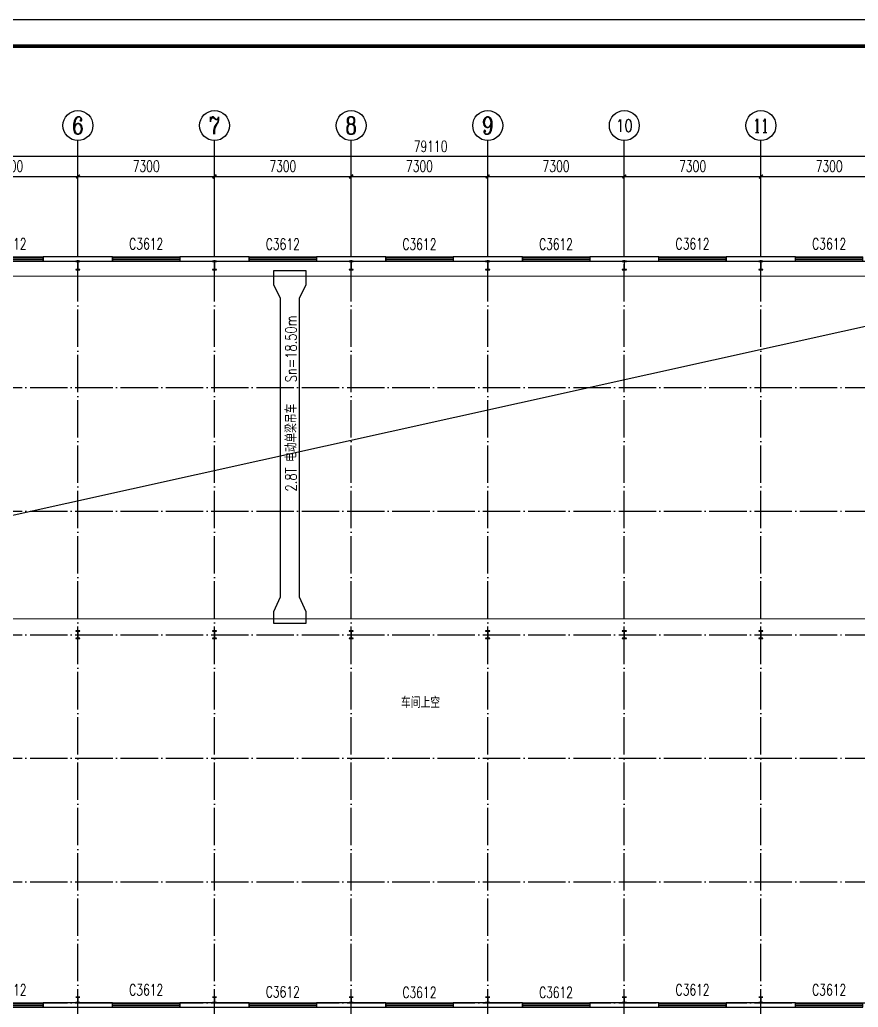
# Model space of a CAD drawing. Extents: x -89996 to 1006241, y -2176 to 440573.
# Drawn here: x 289552 to 334365, y 222145 to 274896 of the extents above; entities that cross this region are included whole.
import ezdxf
from ezdxf.enums import TextEntityAlignment as Align

# ---------------------------------------------------------------- set-up
doc = ezdxf.new("R2010")
doc.units = 0
doc.header["$LTSCALE"] = 1000
doc.header["$MEASUREMENT"] = 0
doc.linetypes.add('DASH', pattern=[0.35, 0.25, -0.1])
doc.linetypes.add('DOTE', pattern=[2.42, 2, -0.2, 0.02, -0.2])
for name, color, linetype in [('AXIS', 3, 'Continuous'), ('AXIS_TEXT', 7, 'Continuous'), ('DOTE', 1, 'DOTE'), ('GZ', 50, 'Continuous'), ('PUB_TITLE', 4, 'Continuous'), ('ROOM_TEXT_C', 4, 'Continuous'), ('TEXT', 7, 'Continuous'), ('WALL', 9, 'Continuous'), ('WINDOW', 4, 'Continuous'), ('WINDOW_TEXT', 7, 'Continuous')]:
    doc.layers.add(name, color=color, linetype=linetype)
doc.styles.add('_TCH_AXIS', font='COMPLEX', dxfattribs={"bigfont": 'GBCBIG'})
doc.styles.add('_TCH_DIM_T3', font='SIMPLEX', dxfattribs={"width": 0.705882, "bigfont": 'GBCBIG'})
doc.styles.add('_TCH_WINDOW', font='SIMPLEX', dxfattribs={"height": 3.5, "bigfont": 'GBCBIG'})
doc.styles.add('COMPLEX', font='COMPLEX')
doc.styles.add('HZTXT', font='romans.shx', dxfattribs={"width": 0.75, "height": 300, "bigfont": 'HZTXT.shx'})
doc.styles.add('TSSD_Norm', font='tssdeng.shx', dxfattribs={"bigfont": 'hztxt.shx'})
doc.dimstyles.new('_TCH_ARCH&&200', dxfattribs={"dimtxt": 595, "dimasz": 200, "dimexe": 500, "dimexo": 600, "dimgap": 252.5, "dimtad": 1, "dimdec": 0, "dimzin": 0, "dimdsep": 46, "dimtxsty": '_TCH_DIM_T3', "dimblk": 'ARCHTICK', "dimcen": 0.09, "dimclrt": 7, "dimazin": 2, "dimtfac": 1, "dimtdec": 0, "dimtix": 1, "dimtmove": 2, "dimatfit": 3, "dimfxl": 0, "dimtolj": 1, "dimtzin": 0, "dimarcsym": 0})
doc.dimstyles.new('TCH-200-1', dxfattribs={"dimtxt": 595, "dimasz": 200, "dimexe": 500, "dimexo": 600, "dimgap": 252.5, "dimtad": 1, "dimdec": 0, "dimzin": 0, "dimdsep": 46, "dimtxsty": '_TCH_DIM_T3', "dimblk": 'ARCHTICK', "dimcen": 0.09, "dimclrd": 3, "dimclre": 3, "dimclrt": 7, "dimazin": 2, "dimtfac": 1, "dimtdec": 0, "dimtix": 1, "dimtmove": 2, "dimatfit": 3, "dimfxl": 0, "dimtolj": 1, "dimtzin": 0, "dimarcsym": 0})

# ---------------------------------------------------------------- blocks, each defined once
blk = doc.blocks.new('_AXISO')
blk.add_circle((0, 0), 0.5)
at = {"layer": 'AXIS_TEXT', "style": 'COMPLEX', "width": 1.041667}
blk.add_attdef('A', text='', height=0.56, dxfattribs=at).set_placement((-0.25, -0.28), (0.25, -0.28), align=Align.FIT)
blk = doc.blocks.new('_ArchTick')
at = {"color": 0, "linetype": 'ByBlock', "const_width": 0.4}
blk.add_lwpolyline([(-0.5, -0.5), (0.5, 0.5)], dxfattribs=at)
blk = doc.blocks.new('*D3022')
at = {"layer": 'AXIS', "color": 0, "lineweight": -2, "transparency": 16777216}
for p, q in [((24540, 42427), (24540, 45877)), ((24540, 45377), (31840, 45377)), ((31840, 42427), (31840, 45877))]:
    blk.add_line(p, q, dxfattribs=at)
at = {"layer": 'Defpoints', "color": 0, "transparency": 16777216}
for p in [(31840, 45377), (24540, 41827), (31840, 41827)]:
    blk.add_point(p, dxfattribs=at)
at = {"layer": 'AXIS', "color": 0, "lineweight": -2, "transparency": 16777216, "xscale": 200, "yscale": 200, "zscale": 200, "rotation": 180}
blk.add_blockref('_ArchTick', (24540, 45377), dxfattribs=at)
at = {"layer": 'AXIS', "color": 0, "lineweight": -2, "transparency": 16777216, "xscale": 200, "yscale": 200, "zscale": 200}
blk.add_blockref('_ArchTick', (31840, 45377), dxfattribs=at)
at = {"layer": 'AXIS', "color": 7, "transparency": 16777216, "insert": (28190, 45927), "char_height": 595, "attachment_point": 5, "style": '_TCH_DIM_T3'}
blk.add_mtext('\\A1;7300', dxfattribs=at)
blk = doc.blocks.new('*D3023')
at = {"layer": 'AXIS', "color": 0, "lineweight": -2, "transparency": 16777216}
for p, q in [((31840, 42427), (31840, 45877)), ((31840, 45377), (39140, 45377)), ((39140, 42427), (39140, 45877))]:
    blk.add_line(p, q, dxfattribs=at)
at = {"layer": 'Defpoints', "color": 0, "transparency": 16777216}
for p in [(39140, 45377), (31840, 41827), (39140, 41827)]:
    blk.add_point(p, dxfattribs=at)
at = {"layer": 'AXIS', "color": 0, "lineweight": -2, "transparency": 16777216, "xscale": 200, "yscale": 200, "zscale": 200, "rotation": 180}
blk.add_blockref('_ArchTick', (31840, 45377), dxfattribs=at)
at = {"layer": 'AXIS', "color": 0, "lineweight": -2, "transparency": 16777216, "xscale": 200, "yscale": 200, "zscale": 200}
blk.add_blockref('_ArchTick', (39140, 45377), dxfattribs=at)
at = {"layer": 'AXIS', "color": 7, "transparency": 16777216, "insert": (35490, 45927), "char_height": 595, "attachment_point": 5, "style": '_TCH_DIM_T3'}
blk.add_mtext('\\A1;7300', dxfattribs=at)
blk = doc.blocks.new('*D3024')
at = {"layer": 'AXIS', "color": 0, "lineweight": -2, "transparency": 16777216}
for p, q in [((39140, 42427), (39140, 45877)), ((39140, 45377), (46440, 45377)), ((46440, 42427), (46440, 45877))]:
    blk.add_line(p, q, dxfattribs=at)
at = {"layer": 'Defpoints', "color": 0, "transparency": 16777216}
for p in [(46440, 45377), (39140, 41827), (46440, 41827)]:
    blk.add_point(p, dxfattribs=at)
at = {"layer": 'AXIS', "color": 0, "lineweight": -2, "transparency": 16777216, "xscale": 200, "yscale": 200, "zscale": 200, "rotation": 180}
blk.add_blockref('_ArchTick', (39140, 45377), dxfattribs=at)
at = {"layer": 'AXIS', "color": 0, "lineweight": -2, "transparency": 16777216, "xscale": 200, "yscale": 200, "zscale": 200}
blk.add_blockref('_ArchTick', (46440, 45377), dxfattribs=at)
at = {"layer": 'AXIS', "color": 7, "transparency": 16777216, "insert": (42790, 45927), "char_height": 595, "attachment_point": 5, "style": '_TCH_DIM_T3'}
blk.add_mtext('\\A1;7300', dxfattribs=at)
blk = doc.blocks.new('*D3025')
at = {"layer": 'AXIS', "color": 0, "lineweight": -2, "transparency": 16777216}
for p, q in [((46440, 42427), (46440, 45877)), ((46440, 45377), (53740, 45377)), ((53740, 42427), (53740, 45877))]:
    blk.add_line(p, q, dxfattribs=at)
at = {"layer": 'Defpoints', "color": 0, "transparency": 16777216}
for p in [(53740, 45377), (46440, 41827), (53740, 41827)]:
    blk.add_point(p, dxfattribs=at)
at = {"layer": 'AXIS', "color": 0, "lineweight": -2, "transparency": 16777216, "xscale": 200, "yscale": 200, "zscale": 200, "rotation": 180}
blk.add_blockref('_ArchTick', (46440, 45377), dxfattribs=at)
at = {"layer": 'AXIS', "color": 0, "lineweight": -2, "transparency": 16777216, "xscale": 200, "yscale": 200, "zscale": 200}
blk.add_blockref('_ArchTick', (53740, 45377), dxfattribs=at)
at = {"layer": 'AXIS', "color": 7, "transparency": 16777216, "insert": (50090, 45927), "char_height": 595, "attachment_point": 5, "style": '_TCH_DIM_T3'}
blk.add_mtext('\\A1;7300', dxfattribs=at)
blk = doc.blocks.new('*D3026')
at = {"layer": 'AXIS', "color": 0, "lineweight": -2, "transparency": 16777216}
for p, q in [((53740, 42427), (53740, 45877)), ((53740, 45377), (61040, 45377)), ((61040, 42427), (61040, 45877))]:
    blk.add_line(p, q, dxfattribs=at)
at = {"layer": 'Defpoints', "color": 0, "transparency": 16777216}
for p in [(61040, 45377), (53740, 41827), (61040, 41827)]:
    blk.add_point(p, dxfattribs=at)
at = {"layer": 'AXIS', "color": 0, "lineweight": -2, "transparency": 16777216, "xscale": 200, "yscale": 200, "zscale": 200, "rotation": 180}
blk.add_blockref('_ArchTick', (53740, 45377), dxfattribs=at)
at = {"layer": 'AXIS', "color": 0, "lineweight": -2, "transparency": 16777216, "xscale": 200, "yscale": 200, "zscale": 200}
blk.add_blockref('_ArchTick', (61040, 45377), dxfattribs=at)
at = {"layer": 'AXIS', "color": 7, "transparency": 16777216, "insert": (57390, 45927), "char_height": 595, "attachment_point": 5, "style": '_TCH_DIM_T3'}
blk.add_mtext('\\A1;7300', dxfattribs=at)
blk = doc.blocks.new('*D3027')
at = {"layer": 'AXIS', "color": 0, "lineweight": -2, "transparency": 16777216}
for p, q in [((61040, 42427), (61040, 45877)), ((61040, 45377), (68340, 45377)), ((68340, 42427), (68340, 45877))]:
    blk.add_line(p, q, dxfattribs=at)
at = {"layer": 'Defpoints', "color": 0, "transparency": 16777216}
for p in [(68340, 45377), (61040, 41827), (68340, 41827)]:
    blk.add_point(p, dxfattribs=at)
at = {"layer": 'AXIS', "color": 0, "lineweight": -2, "transparency": 16777216, "xscale": 200, "yscale": 200, "zscale": 200, "rotation": 180}
blk.add_blockref('_ArchTick', (61040, 45377), dxfattribs=at)
at = {"layer": 'AXIS', "color": 0, "lineweight": -2, "transparency": 16777216, "xscale": 200, "yscale": 200, "zscale": 200}
blk.add_blockref('_ArchTick', (68340, 45377), dxfattribs=at)
at = {"layer": 'AXIS', "color": 7, "transparency": 16777216, "insert": (64690, 45927), "char_height": 595, "attachment_point": 5, "style": '_TCH_DIM_T3'}
blk.add_mtext('\\A1;7300', dxfattribs=at)
blk = doc.blocks.new('*D3028')
at = {"layer": 'AXIS', "color": 0, "lineweight": -2, "transparency": 16777216}
for p, q in [((68340, 42427), (68340, 45877)), ((68340, 45377), (75640, 45377)), ((75640, 42427), (75640, 45877))]:
    blk.add_line(p, q, dxfattribs=at)
at = {"layer": 'Defpoints', "color": 0, "transparency": 16777216}
for p in [(75640, 45377), (68340, 41827), (75640, 41827)]:
    blk.add_point(p, dxfattribs=at)
at = {"layer": 'AXIS', "color": 0, "lineweight": -2, "transparency": 16777216, "xscale": 200, "yscale": 200, "zscale": 200, "rotation": 180}
blk.add_blockref('_ArchTick', (68340, 45377), dxfattribs=at)
at = {"layer": 'AXIS', "color": 0, "lineweight": -2, "transparency": 16777216, "xscale": 200, "yscale": 200, "zscale": 200}
blk.add_blockref('_ArchTick', (75640, 45377), dxfattribs=at)
at = {"layer": 'AXIS', "color": 7, "transparency": 16777216, "insert": (71990, 45927), "char_height": 595, "attachment_point": 5, "style": '_TCH_DIM_T3'}
blk.add_mtext('\\A1;7300', dxfattribs=at)
blk = doc.blocks.new('*D67')
at = {"layer": 'Defpoints', "color": 0, "transparency": 16777216}
for p in [(271952, 267584), (351062, 262335), (271952, 261995)]:
    blk.add_point(p, dxfattribs=at)
at = {"layer": 'WALL', "color": 3, "lineweight": -2, "transparency": 16777216}
for p, q in [((271952, 262595), (271952, 268084)), ((351062, 262935), (351062, 268084)), ((351062, 267584), (271952, 267584))]:
    blk.add_line(p, q, dxfattribs=at)
at = {"layer": 'WALL', "color": 3, "lineweight": -2, "transparency": 16777216, "xscale": 200, "yscale": 200, "zscale": 200, "rotation": 180}
blk.add_blockref('_ArchTick', (271952, 267584), dxfattribs=at)
at = {"layer": 'WALL', "color": 3, "lineweight": -2, "transparency": 16777216, "xscale": 200, "yscale": 200, "zscale": 200}
blk.add_blockref('_ArchTick', (351062, 267584), dxfattribs=at)
at = {"layer": 'WALL', "color": 7, "transparency": 16777216, "insert": (311507, 268134), "char_height": 595, "attachment_point": 5, "style": '_TCH_DIM_T3'}
blk.add_mtext('\\A1;79110', dxfattribs=at)
blk = doc.blocks.new('$TCHSYS$WIN2D')
for p, q in [((-0.5, 0.5), (0.5, 0.5)), ((-0.5, 0.5), (-0.5, -0.5)), ((0.5, 0.5), (0.5, -0.5)), ((0.5, 0.167), (-0.5, 0.167)), ((0.5, -0.167), (-0.5, -0.167)), ((-0.5, -0.5), (0.5, -0.5))]:
    blk.add_line(p, q)
blk = doc.blocks.new('A$C3A647AB8')
at = {"layer": 'AXIS'}
for p, q in [((31840, 41826.8), (31840, 47298.2)), ((39140, 41826.8), (39140, 47298.2)), ((46440, 41826.8), (46440, 47298.2)), ((53740, 41826.8), (53740, 47298.2)), ((61040, 41826.8), (61040, 47298.2)), ((68340, 41826.8), (68340, 47298.2))]:
    blk.add_line(p, q, dxfattribs=at)
at = {"layer": 'DOTE'}
for p, q in [((31840, -26.8), (31840, 41826.8)), ((39140, -26.8), (39140, 41826.8)), ((46440, -26.8), (46440, 41826.8)), ((53740, -26.8), (53740, 41826.8)), ((61040, -26.8), (61040, 41826.8)), ((68340, -26.8), (68340, 41826.8)), ((0, 40850), (91000, 40850)), ((240, 34100), (91240, 34100)), ((240, 27500), (91240, 27500)), ((240, 20900), (91240, 20900)), ((240, 14300), (91240, 14300)), ((240, 7700), (91240, 7700)), ((240, 1240), (91240, 1240))]:
    blk.add_line(p, q, dxfattribs=at)
at = {"layer": 'GZ'}
for points in [[(31950, 40850), (31730, 40850), (31730, 40840), (31833.1, 40840), (31837, 40835), (31837, 40414.6), (31833.1, 40410), (31730, 40410), (31730, 40400), (31950, 40400), (31950, 40410), (31847, 40410), (31843, 40414.5), (31843, 40835), (31847, 40840), (31950, 40840), (31950, 40850)], [(39250, 40850), (39030, 40850), (39030, 40840), (39133.1, 40840), (39137, 40835), (39137, 40414.6), (39133.1, 40410), (39030, 40410), (39030, 40400), (39250, 40400), (39250, 40410), (39147, 40410), (39143, 40414.5), (39143, 40835), (39147, 40840), (39250, 40840), (39250, 40850)], [(46550, 40850), (46330, 40850), (46330, 40840), (46433.1, 40840), (46437, 40835), (46437, 40414.6), (46433.1, 40410), (46330, 40410), (46330, 40400), (46550, 40400), (46550, 40410), (46447, 40410), (46443, 40414.5), (46443, 40835), (46447, 40840), (46550, 40840), (46550, 40850)], [(53850, 40850), (53630, 40850), (53630, 40840), (53733.1, 40840), (53737, 40835), (53737, 40414.6), (53733.1, 40410), (53630, 40410), (53630, 40400), (53850, 40400), (53850, 40410), (53747, 40410), (53743, 40414.5), (53743, 40835), (53747, 40840), (53850, 40840), (53850, 40850)], [(61150, 40850), (60930, 40850), (60930, 40840), (61033.1, 40840), (61037, 40835), (61037, 40414.6), (61033.1, 40410), (60930, 40410), (60930, 40400), (61150, 40400), (61150, 40410), (61047, 40410), (61043, 40414.5), (61043, 40835), (61047, 40840), (61150, 40840), (61150, 40850)], [(68450, 40850), (68230, 40850), (68230, 40840), (68333.1, 40840), (68337, 40835), (68337, 40414.6), (68333.1, 40410), (68230, 40410), (68230, 40400), (68450, 40400), (68450, 40410), (68347, 40410), (68343, 40414.5), (68343, 40835), (68347, 40840), (68450, 40840), (68450, 40850)], [(31950, 21100.3), (31730, 21100.3), (31730, 21090.3), (31833.1, 21090.3), (31837, 21085.3), (31837, 20714.9), (31833.1, 20710.3), (31730, 20710.3), (31730, 20700.3), (31950, 20700.3), (31950, 20710.3), (31847, 20710.3), (31843, 20714.7), (31843, 21085.3), (31847, 21090.3), (31950, 21090.3), (31950, 21100.3)], [(39250, 21100.3), (39030, 21100.3), (39030, 21090.3), (39133.1, 21090.3), (39137, 21085.3), (39137, 20714.9), (39133.1, 20710.3), (39030, 20710.3), (39030, 20700.3), (39250, 20700.3), (39250, 20710.3), (39147, 20710.3), (39143, 20714.7), (39143, 21085.3), (39147, 21090.3), (39250, 21090.3), (39250, 21100.3)], [(46550, 21100.3), (46330, 21100.3), (46330, 21090.3), (46433.1, 21090.3), (46437, 21085.3), (46437, 20714.9), (46433.1, 20710.3), (46330, 20710.3), (46330, 20700.3), (46550, 20700.3), (46550, 20710.3), (46447, 20710.3), (46443, 20714.7), (46443, 21085.3), (46447, 21090.3), (46550, 21090.3), (46550, 21100.3)], [(53850, 21100.3), (53630, 21100.3), (53630, 21090.3), (53733.1, 21090.3), (53737, 21085.3), (53737, 20714.9), (53733.1, 20710.3), (53630, 20710.3), (53630, 20700.3), (53850, 20700.3), (53850, 20710.3), (53747, 20710.3), (53743, 20714.7), (53743, 21085.3), (53747, 21090.3), (53850, 21090.3), (53850, 21100.3)], [(61150, 21100.3), (60930, 21100.3), (60930, 21090.3), (61033.1, 21090.3), (61037, 21085.3), (61037, 20714.9), (61033.1, 20710.3), (60930, 20710.3), (60930, 20700.3), (61150, 20700.3), (61150, 20710.3), (61047, 20710.3), (61043, 20714.7), (61043, 21085.3), (61047, 21090.3), (61150, 21090.3), (61150, 21100.3)], [(68450, 21100.3), (68230, 21100.3), (68230, 21090.3), (68333.1, 21090.3), (68337, 21085.3), (68337, 20714.9), (68333.1, 20710.3), (68230, 20710.3), (68230, 20700.3), (68450, 20700.3), (68450, 20710.3), (68347, 20710.3), (68343, 20714.7), (68343, 21085.3), (68347, 21090.3), (68450, 21090.3), (68450, 21100.3)], [(31950, 1540), (31730, 1540), (31730, 1530), (31833.1, 1530), (31837, 1525), (31837, 1254.6), (31833.1, 1250), (31730, 1250), (31730, 1240), (31950, 1240), (31950, 1250), (31847, 1250), (31843, 1254.5), (31843, 1525), (31847, 1530), (31950, 1530), (31950, 1540)], [(39250, 1540), (39030, 1540), (39030, 1530), (39133.1, 1530), (39137, 1525), (39137, 1254.6), (39133.1, 1250), (39030, 1250), (39030, 1240), (39250, 1240), (39250, 1250), (39147, 1250), (39143, 1254.5), (39143, 1525), (39147, 1530), (39250, 1530), (39250, 1540)], [(46550, 1540), (46330, 1540), (46330, 1530), (46433.1, 1530), (46437, 1525), (46437, 1254.6), (46433.1, 1250), (46330, 1250), (46330, 1240), (46550, 1240), (46550, 1250), (46447, 1250), (46443, 1254.5), (46443, 1525), (46447, 1530), (46550, 1530), (46550, 1540)], [(53850, 1540), (53630, 1540), (53630, 1530), (53733.1, 1530), (53737, 1525), (53737, 1254.6), (53733.1, 1250), (53630, 1250), (53630, 1240), (53850, 1240), (53850, 1250), (53747, 1250), (53743, 1254.5), (53743, 1525), (53747, 1530), (53850, 1530), (53850, 1540)], [(61150, 1540), (60930, 1540), (60930, 1530), (61033.1, 1530), (61037, 1525), (61037, 1254.6), (61033.1, 1250), (60930, 1250), (60930, 1240), (61150, 1240), (61150, 1250), (61047, 1250), (61043, 1254.5), (61043, 1525), (61047, 1530), (61150, 1530), (61150, 1540)], [(68450, 1540), (68230, 1540), (68230, 1530), (68333.1, 1530), (68337, 1525), (68337, 1254.6), (68333.1, 1250), (68230, 1250), (68230, 1240), (68450, 1240), (68450, 1250), (68347, 1250), (68343, 1254.5), (68343, 1525), (68347, 1530), (68450, 1530), (68450, 1540)]]:
    blk.add_lwpolyline(points, close=True, dxfattribs=at)
at = {"layer": 'AXIS'}
ref = blk.add_blockref('_AXISO', (31840, 48098.2), dxfattribs=dict(at, xscale=1600, yscale=1600, zscale=1600))
ref.add_attrib('A', '6', dxfattribs={"layer": 'AXIS_TEXT', "height": 931.9, "style": '_TCH_AXIS'}).set_placement((31529.4, 47632.3), (32150.6, 47632.3), align=Align.FIT)
ref = blk.add_blockref('_AXISO', (39140, 48098.2), dxfattribs=dict(at, xscale=1600, yscale=1600, zscale=1600))
ref.add_attrib('A', '7', dxfattribs={"layer": 'AXIS_TEXT', "height": 931.9, "style": '_TCH_AXIS'}).set_placement((38829.4, 47632.3), (39450.6, 47632.3), align=Align.FIT)
ref = blk.add_blockref('_AXISO', (46440, 48098.2), dxfattribs=dict(at, xscale=1600, yscale=1600, zscale=1600))
ref.add_attrib('A', '8', dxfattribs={"layer": 'AXIS_TEXT', "height": 931.9, "style": '_TCH_AXIS'}).set_placement((46129.4, 47632.3), (46750.6, 47632.3), align=Align.FIT)
ref = blk.add_blockref('_AXISO', (53740, 48098.2), dxfattribs=dict(at, xscale=1600, yscale=1600, zscale=1600))
ref.add_attrib('A', '9', dxfattribs={"layer": 'AXIS_TEXT', "height": 931.9, "style": '_TCH_AXIS'}).set_placement((53429.4, 47632.3), (54050.6, 47632.3), align=Align.FIT)
ref = blk.add_blockref('_AXISO', (61040, 48098.2), dxfattribs=dict(at, xscale=1600, yscale=1600, zscale=1600))
ref.add_attrib('A', '10', dxfattribs={"layer": 'AXIS_TEXT', "height": 656.89, "style": '_TCH_AXIS'}).set_placement((60586.4, 47769.8), (61493.6, 47769.8), align=Align.FIT)
ref = blk.add_blockref('_AXISO', (68340, 48098.2), dxfattribs=dict(at, xscale=1600, yscale=1600, zscale=1600))
ref.add_attrib('A', '11', dxfattribs={"layer": 'AXIS_TEXT', "height": 737.53, "style": '_TCH_AXIS'}).set_placement((67918.6, 47729.4), (68761.4, 47729.4), align=Align.FIT)
for p1, p2, picture, middle in [((24540, 41826.8), (31840, 41826.8), '*D3022', (28190, 45926.8)), ((31840, 41826.8), (39140, 41826.8), '*D3023', (35490, 45926.8)), ((39140, 41826.8), (46440, 41826.8), '*D3024', (42790, 45926.8)), ((46440, 41826.8), (53740, 41826.8), '*D3025', (50090, 45926.8)), ((53740, 41826.8), (61040, 41826.8), '*D3026', (57390, 45926.8)), ((61040, 41826.8), (68340, 41826.8), '*D3027', (64690, 45926.8)), ((68340, 41826.8), (75640, 41826.8), '*D3028', (71990, 45926.8))]:
    dim = blk.add_aligned_dim(p1=p1, p2=p2, distance=3550, dimstyle='_TCH_ARCH&&200', dxfattribs=at)
    dim.commit()
    dim.dimension.update_dxf_attribs({"geometry": picture, "text_midpoint": middle})

msp = doc.modelspace()

# ---------------------------------------------------------------- linework, layer by layer
at = {"linetype": 'DASH', "const_width": 50}
for points in [[(272522.13, 261195.09), (350822.13, 261195.09)], [(272522.13, 242895.35), (350822.13, 242895.35)]]:
    msp.add_lwpolyline(points, dxfattribs=at)
msp.add_lwpolyline([(303490.4, 244064.92), (303490.4, 260025.51), (303131.6, 260715.23), (303131.6, 261494.94), (304849.01, 261494.94), (304849.01, 260715.23), (304490.21, 260025.51), (304490.21, 244064.92), (304849.01, 243285.21), (304849.01, 242647.73), (303131.6, 242647.73), (303131.6, 243285.21), (303490.4, 244064.92)])
at = {"layer": 'PUB_TITLE'}
msp.add_lwpolyline([(242853.86, 190896.12), (391453.86, 190896.12), (391453.86, 274896.12), (242853.86, 274896.12)], close=True, dxfattribs=at)
at = {"layer": 'PUB_TITLE', "const_width": 200}
msp.add_lwpolyline([(246389.21, 192310.26), (246389.21, 273481.97), (390039.72, 273481.97), (390039.72, 192310.26)], close=True, dxfattribs=at)
at = {"layer": 'WALL'}
for p, q in [((294512.13, 262234.83), (290812.13, 262234.83)), ((290812.13, 262234.83), (290812.13, 261994.83)), ((294512.13, 261994.83), (294512.13, 262234.83)), ((301812.13, 262234.83), (298112.13, 262234.83)), ((298112.13, 262234.83), (298112.13, 261994.83)), ((301812.13, 261994.83), (301812.13, 262234.83)), ((309112.13, 262234.83), (305412.13, 262234.83)), ((305412.13, 262234.83), (305412.13, 261994.83)), ((309112.13, 261994.83), (309112.13, 262234.83)), ((316412.13, 262234.83), (312712.13, 262234.83)), ((312712.13, 262234.83), (312712.13, 261994.83)), ((316412.13, 261994.83), (316412.13, 262234.83)), ((323712.13, 262234.83), (320012.13, 262234.83)), ((320012.13, 262234.83), (320012.13, 261994.83)), ((323712.13, 261994.83), (323712.13, 262234.83)), ((331012.13, 262234.83), (327312.13, 262234.83)), ((327312.13, 262234.83), (327312.13, 261994.83)), ((331012.13, 261994.83), (331012.13, 262234.83)), ((290812.13, 261994.83), (294512.13, 261994.83)), ((298112.13, 261994.83), (301812.13, 261994.83)), ((305412.13, 261994.83), (309112.13, 261994.83)), ((312712.13, 261994.83), (316412.13, 261994.83)), ((320012.13, 261994.83), (323712.13, 261994.83)), ((327312.13, 261994.83), (331012.13, 261994.83)), ((294512.13, 222385.09), (290812.13, 222385.09)), ((290812.13, 222385.09), (290812.13, 222145.09)), ((290812.13, 222145.09), (294512.13, 222145.09)), ((294512.13, 222145.09), (294512.13, 222385.09)), ((301812.13, 222385.09), (298112.13, 222385.09)), ((298112.13, 222385.09), (298112.13, 222145.09)), ((298112.13, 222145.09), (301812.13, 222145.09)), ((301812.13, 222145.09), (301812.13, 222385.09)), ((309112.13, 222385.09), (305412.13, 222385.09)), ((305412.13, 222385.09), (305412.13, 222145.09)), ((305412.13, 222145.09), (309112.13, 222145.09)), ((309112.13, 222145.09), (309112.13, 222385.09)), ((316412.13, 222385.09), (312712.13, 222385.09)), ((312712.13, 222385.09), (312712.13, 222145.09)), ((312712.13, 222145.09), (316412.13, 222145.09)), ((316412.13, 222145.09), (316412.13, 222385.09)), ((323712.13, 222385.09), (320012.13, 222385.09)), ((320012.13, 222385.09), (320012.13, 222145.09)), ((320012.13, 222145.09), (323712.13, 222145.09)), ((323712.13, 222145.09), (323712.13, 222385.09)), ((331012.13, 222385.09), (327312.13, 222385.09)), ((327312.13, 222385.09), (327312.13, 222145.09)), ((327312.13, 222145.09), (331012.13, 222145.09)), ((331012.13, 222145.09), (331012.13, 222385.09))]:
    msp.add_line(p, q, dxfattribs=at)
msp.add_lwpolyline([(271952.13, 222385.09), (288612.62, 248311.17), (350822.13, 262095.09)], dxfattribs=at)

# ---------------------------------------------------------------- block references
msp.add_blockref('A$C3A647AB8', (260822.14, 221145.09), dxfattribs=at)
at = {"layer": 'WINDOW'}
ref = msp.add_blockref('$TCHSYS$WIN2D', (289012.13, 262114.83), dxfattribs=dict(at, xscale=3600, yscale=-240, zscale=3600, rotation=5.102719953620527e-08))
ref.add_attrib('A', 'C3612', (288102.13, 262624.83), dxfattribs={"layer": 'WINDOW_TEXT', "height": 595, "rotation": 0, "style": '_TCH_WINDOW', "width": 0.705882})
ref = msp.add_blockref('$TCHSYS$WIN2D', (296312.13, 262114.83), dxfattribs=dict(at, xscale=3600, yscale=240, zscale=3600, rotation=5.102719953620527e-08))
ref.add_attrib('A', 'C3612', (295402.13, 262624.68), dxfattribs={"layer": 'WINDOW_TEXT', "height": 595, "rotation": 0, "style": '_TCH_WINDOW', "width": 0.705882})
ref = msp.add_blockref('$TCHSYS$WIN2D', (303612.13, 262114.83), dxfattribs=dict(at, xscale=3600, yscale=240, zscale=3600, rotation=5.102719953620527e-08))
ref.add_attrib('A', 'C3612', (302702.13, 262609.62), dxfattribs={"layer": 'WINDOW_TEXT', "height": 595, "rotation": 0, "style": '_TCH_WINDOW', "width": 0.705882})
ref = msp.add_blockref('$TCHSYS$WIN2D', (310912.13, 262114.83), dxfattribs=dict(at, xscale=3600, yscale=240, zscale=3600, rotation=5.102719953620527e-08))
ref.add_attrib('A', 'C3612', (310002.13, 262609.62), dxfattribs={"layer": 'WINDOW_TEXT', "height": 595, "rotation": 0, "style": '_TCH_WINDOW', "width": 0.705882})
ref = msp.add_blockref('$TCHSYS$WIN2D', (318212.13, 262114.83), dxfattribs=dict(at, xscale=3600, yscale=240, zscale=3600, rotation=5.102719953620527e-08))
ref.add_attrib('A', 'C3612', (317302.13, 262609.62), dxfattribs={"layer": 'WINDOW_TEXT', "height": 595, "rotation": 0, "style": '_TCH_WINDOW', "width": 0.705882})
ref = msp.add_blockref('$TCHSYS$WIN2D', (325512.13, 262114.83), dxfattribs=dict(at, xscale=3600, yscale=-240, zscale=3600, rotation=5.102719953620527e-08))
ref.add_attrib('A', 'C3612', (324602.13, 262624.83), dxfattribs={"layer": 'WINDOW_TEXT', "height": 595, "rotation": 0, "style": '_TCH_WINDOW', "width": 0.705882})
ref = msp.add_blockref('$TCHSYS$WIN2D', (332812.13, 262114.83), dxfattribs=dict(at, xscale=3600, yscale=-240, zscale=3600, rotation=5.102719953620527e-08))
ref.add_attrib('A', 'C3612', (331902.13, 262624.83), dxfattribs={"layer": 'WINDOW_TEXT', "height": 595, "rotation": 0, "style": '_TCH_WINDOW', "width": 0.705882})
ref = msp.add_blockref('$TCHSYS$WIN2D', (289012.13, 222265.09), dxfattribs=dict(at, xscale=-3600, yscale=240, zscale=-3600, rotation=179.999999999999))
ref.add_attrib('A', 'C3612', (288102.13, 222775.09), dxfattribs={"layer": 'WINDOW_TEXT', "height": 595, "rotation": 360, "style": '_TCH_WINDOW', "width": 0.705882})
ref = msp.add_blockref('$TCHSYS$WIN2D', (296312.13, 222265.09), dxfattribs=dict(at, xscale=-3600, yscale=240, zscale=-3600, rotation=179.999999999999))
ref.add_attrib('A', 'C3612', (295402.13, 222775.09), dxfattribs={"layer": 'WINDOW_TEXT', "height": 595, "rotation": 360, "style": '_TCH_WINDOW', "width": 0.705882})
ref = msp.add_blockref('$TCHSYS$WIN2D', (303612.13, 222265.09), dxfattribs=dict(at, xscale=-3600, yscale=-240, zscale=-3600, rotation=179.999999999999))
ref.add_attrib('A', 'C3612', (302702.13, 222667.34), dxfattribs={"layer": 'WINDOW_TEXT', "height": 595, "rotation": 360, "style": '_TCH_WINDOW', "width": 0.705882})
ref = msp.add_blockref('$TCHSYS$WIN2D', (310912.13, 222265.09), dxfattribs=dict(at, xscale=-3600, yscale=-240, zscale=-3600, rotation=179.999999999999))
ref.add_attrib('A', 'C3612', (310002.13, 222640.77), dxfattribs={"layer": 'WINDOW_TEXT', "height": 595, "rotation": 360, "style": '_TCH_WINDOW', "width": 0.705882})
ref = msp.add_blockref('$TCHSYS$WIN2D', (318212.13, 222265.09), dxfattribs=dict(at, xscale=-3600, yscale=-240, zscale=-3600, rotation=179.999999999999))
ref.add_attrib('A', 'C3612', (317302.13, 222640.77), dxfattribs={"layer": 'WINDOW_TEXT', "height": 595, "rotation": 360, "style": '_TCH_WINDOW', "width": 0.705882})
ref = msp.add_blockref('$TCHSYS$WIN2D', (325512.13, 222265.09), dxfattribs=dict(at, xscale=-3600, yscale=240, zscale=-3600, rotation=179.999999999999))
ref.add_attrib('A', 'C3612', (324602.13, 222775.09), dxfattribs={"layer": 'WINDOW_TEXT', "height": 595, "rotation": 360, "style": '_TCH_WINDOW', "width": 0.705882})
ref = msp.add_blockref('$TCHSYS$WIN2D', (332812.13, 222265.09), dxfattribs=dict(at, xscale=-3600, yscale=240, zscale=-3600, rotation=179.999999999999))
ref.add_attrib('A', 'C3612', (331902.13, 222775.09), dxfattribs={"layer": 'WINDOW_TEXT', "height": 595, "rotation": 360, "style": '_TCH_WINDOW', "width": 0.705882})

# ---------------------------------------------------------------- texts
at = {"layer": 'ROOM_TEXT_C', "style": 'HZTXT', "width": 0.75}
msp.add_text('2.8T 电动单梁吊车   Sn=18.50m', height=600, rotation=90, dxfattribs=at).set_placement((304350.54, 249697.85))
at = {"layer": 'TEXT', "style": 'TSSD_Norm', "width": 0.7}
msp.add_text('车间上空', height=600, dxfattribs=at).set_placement((310972.11, 238425.3), align=Align.MIDDLE_CENTER)

# ---------------------------------------------------------------- dimensions: what is measured, and where the dimension line sits
at = {"layer": 'WALL'}
dim = msp.add_linear_dim(base=(271952.13, 267583.71), p1=(351062.13, 262335.09), p2=(271952.13, 261994.83), angle=180, dimstyle='TCH-200-1', dxfattribs=at)
dim.commit()
dim.dimension.update_dxf_attribs({"geometry": '*D67', "text_midpoint": (311507.13, 268133.71)})

doc.saveas('drawing.dxf')
